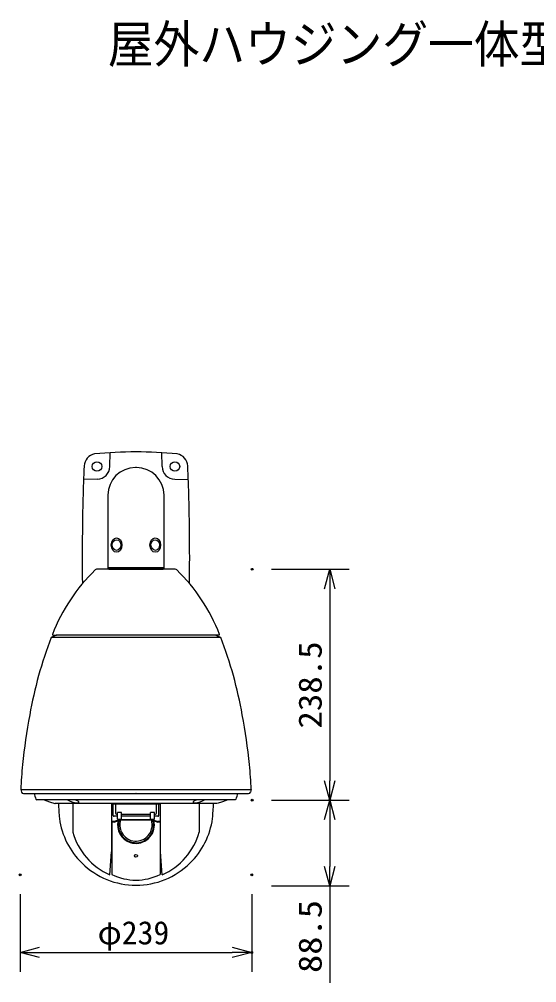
# Model space of a CAD drawing. Units: millimetres, scale not verified. Extents: x -167 to 62, y -116 to 117.
# Drawn here: x -44.6 to 8.8, y 18 to 117.4 of the extents above; entities that cross this region are included whole.
import ezdxf
from ezdxf.enums import TextEntityAlignment as Align

# ---------------------------------------------------------------- set-up
doc = ezdxf.new("R2010")
doc.units = ezdxf.units.MM
doc.header["$LTSCALE"] = 0.392256
doc.header["$PDMODE"] = 32
doc.header["$PDSIZE"] = 0.196
for name, color, linetype in [('0-0_SUNPO', 3, 'Continuous'), ('0-1_GAIKEI', 1, 'Continuous'), ('0-2_TOUROKU', 7, 'Continuous'), ('0-3_MOJI1', 2, 'Continuous')]:
    doc.layers.add(name, color=color, linetype=linetype)
doc.styles.add('ＭＳ ゴシック', font='')
doc.styles.get('ＭＳ ゴシック').set_extended_font_data('MS Gothic')

# ---------------------------------------------------------------- blocks, each defined once
blk = doc.blocks.new('_OPEN30')
at = {"layer": '0-1_GAIKEI', "color": 7}
blk.add_line((0, 0), (-1, 0), dxfattribs=at)
blk.add_lwpolyline([(-1, 0.2679), (0, 0), (-1, -0.2679)], dxfattribs=at)

msp = doc.modelspace()

# ---------------------------------------------------------------- linework, layer by layer
at = {"layer": '0-0_SUNPO'}
for p, q in [((-18.5867, 60.6668), (-10.5867, 60.6668)), ((-12.5867, 58.6668), (-12.5867, 38.8542)), ((-18.5867, 36.8542), (-10.5867, 36.8542)), ((-18.5867, 36.8542), (-10.5867, 36.8542)), ((-12.5867, 34.8542), (-12.5867, 30.0052)), ((-18.5867, 28.0052), (-10.5867, 28.0052)), ((-12.5867, 28.0052), (-12.5867, 18.0156)), ((-44.5447, 27.1415), (-44.5447, 19.1415)), ((-20.6447, 27.1415), (-20.6447, 19.1415)), ((-42.5447, 21.1415), (-22.6447, 21.1415))]:
    msp.add_line(p, q, dxfattribs=at)
at = {"layer": '0-1_GAIKEI'}
for p, q in [((-35.2954, 71.2668), (-35.2702, 72.7099)), ((-29.8954, 71.2668), (-29.9206, 72.7099)), ((-36.5954, 69.9668), (-38.002, 69.9422)), ((-28.5954, 69.9668), (-27.1888, 69.9422)), ((-35.3954, 60.7668), (-35.4954, 60.8668)), ((-35.4954, 60.8668), (-29.6954, 60.8668)), ((-35.3954, 60.7668), (-32.5954, 60.7668)), ((-32.5954, 60.7668), (-29.7954, 60.7668)), ((-29.6954, 60.8668), (-29.7954, 60.7668)), ((-39.1234, 36.499), (-39.1234, 33.5632)), ((-35.1344, 36.4792), (-35.1344, 34.5865)), ((-34.9347, 35.2824), (-34.9347, 36.4792)), ((-34.7159, 36.4792), (-34.7159, 35.5058)), ((-30.4657, 35.5058), (-30.4657, 36.4792)), ((-30.2471, 35.2824), (-30.2471, 36.4792)), ((-30.0475, 34.5865), (-30.0475, 36.4792)), ((-26.0584, 36.499), (-26.0584, 33.5632)), ((-35.1344, 34.8861), (-35.1344, 31.512)), ((-34.2451, 34.8532), (-34.8492, 34.6341)), ((-34.8399, 34.5865), (-34.237, 34.8051)), ((-34.4857, 35.1824), (-34.8347, 35.1824)), ((-34.6159, 35.4058), (-34.4857, 35.4058)), ((-34.0864, 35.5816), (-34.4857, 35.5816)), ((-34.4857, 34.8879), (-34.4857, 35.5816)), ((-34.4857, 34.8879), (-34.0864, 34.8879)), ((-34.2451, 34.8532), (-30.9359, 34.8532)), ((-34.237, 34.8051), (-30.9492, 34.8051)), ((-34.0864, 34.8879), (-34.0864, 35.5816)), ((-34.0864, 35.4058), (-31.0949, 35.4058)), ((-31.0949, 35.1824), (-34.0864, 35.1824)), ((-31.0949, 34.8879), (-31.0949, 35.5816)), ((-30.6962, 35.5816), (-31.0949, 35.5816)), ((-31.0949, 34.8879), (-30.6962, 34.8879)), ((-30.9459, 34.8059), (-30.342, 34.5865)), ((-30.9359, 34.8532), (-30.3344, 34.6341)), ((-30.6962, 34.8879), (-30.6962, 35.5816)), ((-30.6962, 35.4058), (-30.5657, 35.4058)), ((-30.3471, 35.1824), (-30.6962, 35.1824)), ((-30.0475, 31.512), (-30.0475, 34.8861)), ((-34.8492, 34.6341), (-35.1344, 34.6341)), ((-34.8399, 34.5865), (-35.1344, 34.5865)), ((-35.0838, 34.5865), (-35.0838, 29.1791)), ((-30.0475, 34.5865), (-30.342, 34.5865)), ((-30.0475, 34.6341), (-30.3344, 34.6341)), ((-30.0979, 34.5865), (-30.0979, 29.1793)), ((-35.2839, 29.1604), (-35.1344, 31.512)), ((-29.898, 29.1604), (-30.0475, 31.512))]:
    msp.add_line(p, q, dxfattribs=at)
at = {"layer": '0-1_GAIKEI', "color": 7}
for p, q in [((-32.5454, 71.1668), (-32.6454, 71.1668)), ((-35.4954, 68.3168), (-35.4954, 60.7668)), ((-29.6954, 60.7668), (-29.6954, 68.3168)), ((-28.5306, 60.6668), (-36.6602, 60.6668)), ((-35.3954, 60.6668), (-35.4954, 60.7668)), ((-35.3954, 60.6668), (-29.7954, 60.6668)), ((-29.6954, 60.7668), (-29.7954, 60.6668)), ((-40.8352, 53.8848), (-41.3458, 53.6353)), ((-41.1661, 53.8848), (-40.8029, 53.8848)), ((-24.3466, 53.8848), (-23.8361, 53.6353)), ((-23.8361, 53.6353), (-41.3458, 53.6353)), ((-44.4878, 37.9484), (-20.6946, 37.9484)), ((-44.4878, 37.9484), (-44.4043, 37.6881)), ((-20.694, 37.9484), (-20.7775, 37.6881)), ((-44.2139, 37.5492), (-20.968, 37.5492)), ((-22.356, 36.9005), (-42.8259, 36.9005)), ((-23.1216, 36.8987), (-23.6655, 36.6861)), ((-24.2562, 36.499), (-40.9257, 36.499)), ((-35.1344, 36.4792), (-30.0475, 36.4792)), ((-23.6655, 36.6861), (-24.2252, 36.5039))]:
    msp.add_line(p, q, dxfattribs=at)
for points in [[(-24.0158, 53.8848), (-24.379, 53.8848), (-40.8385, 53.8848)], [(-42.0603, 36.8987), (-41.5163, 36.6861), (-40.9566, 36.5039)]]:
    msp.add_lwpolyline(points, dxfattribs=at)
at = {"layer": '0-1_GAIKEI'}
for centre in [(-36.6183, 71.271), (-28.5725, 71.271)]:
    msp.add_circle(centre, 0.4941, dxfattribs=at)
at = {"layer": '0-1_GAIKEI', "color": 7}
for centre, radius, start, end in [((-36.5809, 71.2438), 1.3657, 102.00974, 176.46674), ((-32.1837, 18.822), 53.9611, 90.43714, 94.9769), ((-33.0071, 18.822), 53.9611, 85.0231, 89.56286), ((-28.6099, 71.2438), 1.3657, 3.53326, 77.99026), ((111.8763, 63.9661), 150.0011, 177.18688, 179.7836), ((-32.6454, 68.3168), 2.85, 90, 180), ((-32.5454, 68.3168), 2.85, 0, 90), ((-177.0671, 63.9661), 150.0011, 0.2164, 2.81312), ((148.5296, 61.848), 186.6727, 179.17598, 180.81746), ((-213.7204, 61.848), 186.6727, 359.18575, 0.82402), ((-36.6513, 60.4464), 0.2203, 90, 134.12854), ((-28.5306, 60.4464), 0.2203, 45.87146, 90), ((-23.7905, 47.1884), 18.6913, 134.12854, 158.77622), ((-41.3914, 47.1884), 18.6913, 21.22378, 45.87146), ((-41.1661, 53.9362), 0.0514, 158.77622, 270), ((-24.0158, 53.9362), 0.0514, 270, 21.22378), ((-1.0039, 38.1349), 43.2173, 158.98193, 169.99445), ((-64.178, 38.1349), 43.2173, 10.00555, 21.01807), ((10.2873, 35.2551), 54.844, 169.08108, 174.49878), ((-75.4691, 35.2551), 54.844, 5.50122, 10.91892), ((-5.1876, 36.4223), 39.3299, 174.03009, 177.77618), ((-59.9943, 36.4223), 39.3299, 2.22382, 5.96991), ((-44.2139, 37.7492), 0.2, 197.78294, 270), ((-40.1497, 38.1529), 3.0138, 191.55569, 203.29735), ((-42.8259, 37.0005), 0.1, 203.29735, 270), ((-22.356, 37.0005), 0.1, 270, 336.70265), ((-25.0322, 38.1529), 3.0138, 336.70265, 348.44431), ((-20.968, 37.7492), 0.2, 270, 342.21706), ((-40.9257, 36.599), 0.1, 251.96611, 270), ((24.7306, 40.3121), 65.4448, 183.34018, 184.69337), ((-89.9125, 40.3121), 65.4448, 355.30663, 356.65982), ((-32.6212, 36.0388), 7.9475, 187.82233, 225.80421), ((-32.5607, 36.0388), 7.9475, 314.19579, 352.17767), ((-32.6013, 36.0267), 7.9527, 225.64073, 270.0746), ((-32.5806, 36.0267), 7.9527, 269.9254, 314.35927)]:
    msp.add_arc(centre, radius, start, end, dxfattribs=at)
at = {"layer": '0-1_GAIKEI'}
for centre, radius, start, end in [((-36.5954, 71.2668), 1.3, 270, 360), ((-28.5954, 71.2668), 1.3, 180, 270), ((-38.635, 38.3705), 1.7996, 234.76862, 267.86968), ((-39.3722, 35.5638), 1.4222, 55.13546, 70.03088), ((-25.8097, 35.5638), 1.4222, 109.96912, 124.86454), ((-26.5468, 38.3705), 1.7996, 272.13032, 305.23138), ((-38.6713, 37.3329), 0.7614, 267.69096, 277.71888), ((-38.5973, 36.773), 0.1966, 278.26541, 294.3088), ((-38.7365, 36.4845), 0.3034, 39.77511, 54.2487), ((-38.5626, 36.6817), 0.0994, 297.74115, 314.26041), ((-38.5722, 36.6215), 0.0895, 12.53132, 39.67219), ((-38.5209, 36.6345), 0.0366, 319.1379, 10.1096), ((-26.661, 36.6345), 0.0366, 169.8904, 220.8621), ((-26.6097, 36.6215), 0.0895, 140.32781, 167.46868), ((-26.6193, 36.6817), 0.0994, 225.73959, 242.25885), ((-26.4454, 36.4845), 0.3034, 125.7513, 140.22489), ((-26.5846, 36.773), 0.1966, 245.6912, 261.73459), ((-26.5106, 37.3329), 0.7614, 262.28112, 272.30904), ((-34.8347, 35.2824), 0.1, 180, 270), ((-34.6159, 35.5058), 0.1, 180, 270), ((-32.5917, 34.287), 1.6647, 161.8642, 251.92096), ((-32.5942, 34.2879), 1.669, 359.98122, 18.05269), ((-30.5657, 35.5058), 0.1, 270, 0), ((-30.3471, 35.2824), 0.1, 270, 0), ((-32.5917, 34.287), 1.8942, 166.34114, 251.92096), ((-32.5917, 34.287), 1.8245, 164.87388, 251.92096), ((-32.5905, 34.2871), 1.8948, 251.88236, 0.00784), ((-32.5905, 34.2871), 1.8251, 251.88236, 0.00784), ((-32.5905, 34.2871), 1.6652, 251.88236, 0.00784), ((-32.5942, 34.2879), 1.8288, 359.98122, 15.0616), ((-32.5942, 34.2879), 1.8986, 359.98122, 13.59933), ((-32.5926, 35.383), 6.7797, 195.57078, 246.61125), ((-32.5893, 35.383), 6.7797, 293.38875, 344.42922), ((-32.5911, 34.285), 5.6818, 243.97823, 296.02745)]:
    msp.add_arc(centre, radius, start, end, dxfattribs=at)
for centre, major_axis, ratio in [((-34.5949, 63.167), (0, 0.7461), 0.735836), ((-34.5949, 63.167), (0.0118, 0.5493), 0.811709), ((-30.5959, 63.167), (0, 0.7461), 0.735836), ((-30.5959, 63.167), (-0.0118, 0.5493), 0.811709), ((-32.5909, 31.1041), (0.1579, 0), 0.827589)]:
    msp.add_ellipse(centre, major_axis=major_axis, ratio=ratio, dxfattribs=at)
at = {"layer": '0-1_GAIKEI', "color": 7}
msp.add_ellipse((-32.5907, 37.5492), major_axis=(0, -0.00924), ratio=0.985931, dxfattribs=at)
at = {"layer": '0-2_TOUROKU'}
for p in [(-20.5867, 60.6668), (-20.5867, 36.8542), (-12.5867, 36.8542), (-44.5447, 29.1415), (-20.6447, 29.1415), (-20.6447, 21.1415)]:
    msp.add_point(p, dxfattribs=at)

# ---------------------------------------------------------------- block references
at = {"layer": '0-0_SUNPO', "xscale": 2, "yscale": 2}
for p, rotation in [((-12.5867, 60.6668), 90), ((-12.5867, 36.8542), 270), ((-12.5867, 36.8542), 90), ((-12.5867, 28.0052), 270), ((-44.5447, 21.1415), 180)]:
    msp.add_blockref('_OPEN30', p, dxfattribs=dict(at, rotation=rotation))
msp.add_blockref('_OPEN30', (-20.6447, 21.1415), dxfattribs=at)

# ---------------------------------------------------------------- texts
at = {"layer": '0-0_SUNPO', "style": 'ＭＳ ゴシック'}
for s, width, p in [('238.5', 1.1, (-12.6963, 44.2329)), ('88.5', 1.15, (-12.6963, 19.0239))]:
    msp.add_text(s, height=2.404, rotation=90, dxfattribs=dict(at, width=width)).set_placement(p, align=Align.BOTTOM_LEFT)
msp.add_text('φ239', height=2.404, dxfattribs=at).set_placement((-36.5481, 21.2511), align=Align.BOTTOM_LEFT)
at = {"layer": '0-3_MOJI1', "style": 'ＭＳ ゴシック', "width": 0.9}
msp.add_text('屋外ハウジング一体型カメラ（壁取付金具付）', height=3.848, dxfattribs=at).set_placement((-35.5, 111.7599), align=Align.BOTTOM_LEFT)

doc.saveas('drawing.dxf')
